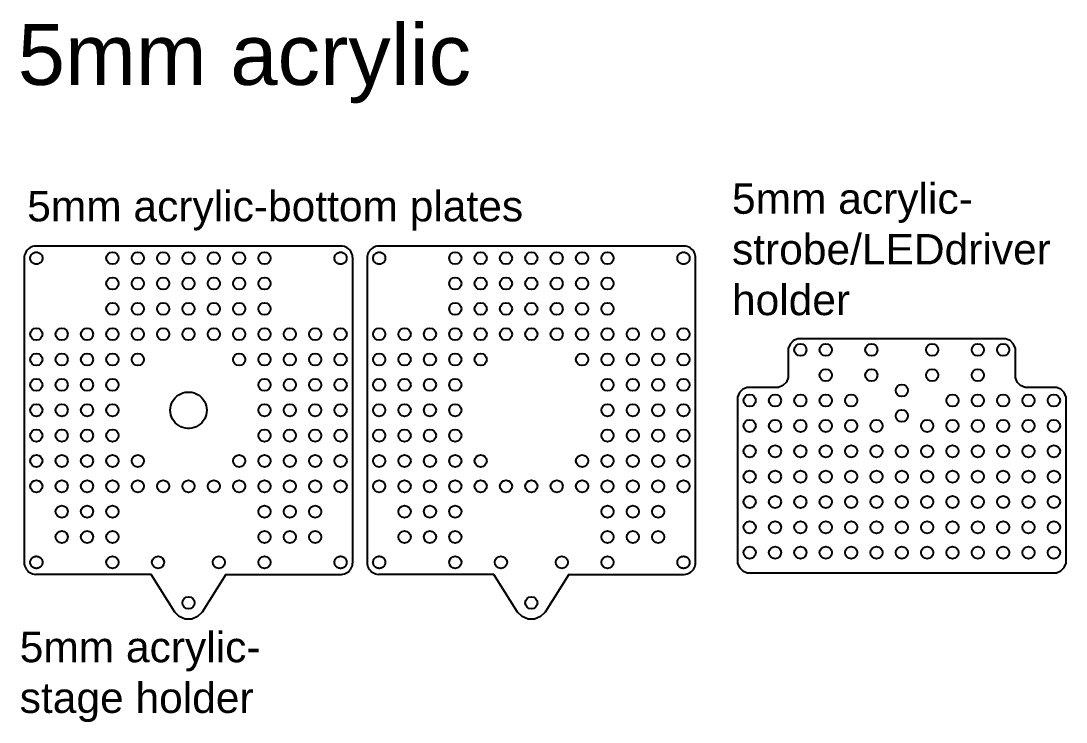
# Model space of a CAD drawing. Header units: millimetres. Extents: x 260 to 1238, y -24 to 732.
# Drawn here: x 263 to 778, y 385 to 731 of the extents above; entities that cross this region are included whole.
import ezdxf

# ---------------------------------------------------------------- set-up
doc = ezdxf.new("R2010")
doc.units = ezdxf.units.MM
doc.styles.get("Standard").update_dxf_attribs({"font": 'arial.ttf'})

msp = doc.modelspace()

# ---------------------------------------------------------------- linework, layer by layer
at = {"color": 7}
for p, q in [((266.41, 618.63), (265.86, 618.11)), ((267.02, 619.07), (266.41, 618.63)), ((267.68, 619.43), (267.02, 619.07)), ((268.38, 619.71), (267.68, 619.43)), ((269.11, 619.9), (268.38, 619.71)), ((269.85, 619.99), (269.11, 619.9)), ((420.61, 619.99), (269.85, 619.99)), ((421.36, 619.9), (420.61, 619.99)), ((422.09, 619.71), (421.36, 619.9)), ((422.79, 619.43), (422.09, 619.71)), ((423.45, 619.07), (422.79, 619.43)), ((424.06, 618.63), (423.45, 619.07)), ((424.6, 618.11), (424.06, 618.63)), ((435.46, 618.63), (434.91, 618.11)), ((436.07, 619.07), (435.46, 618.63)), ((436.73, 619.43), (436.07, 619.07)), ((437.43, 619.71), (436.73, 619.43)), ((438.16, 619.9), (437.43, 619.71)), ((438.91, 619.99), (438.16, 619.9)), ((589.66, 619.99), (438.91, 619.99)), ((590.41, 619.9), (589.66, 619.99)), ((591.14, 619.71), (590.41, 619.9)), ((591.84, 619.43), (591.14, 619.71)), ((592.5, 619.07), (591.84, 619.43)), ((593.11, 618.63), (592.5, 619.07)), ((593.66, 618.11), (593.11, 618.63)), ((264.28, 614.76), (264.23, 614)), ((264.23, 614), (264.23, 464)), ((264.42, 615.5), (264.28, 614.76)), ((264.65, 616.21), (264.42, 615.5)), ((264.97, 616.89), (264.65, 616.21)), ((265.38, 617.53), (264.97, 616.89)), ((265.86, 618.11), (265.38, 617.53)), ((267.23, 614), (267.25, 614.38)), ((267.25, 613.63), (267.23, 614)), ((267.25, 614.38), (267.33, 614.75)), ((267.33, 613.26), (267.25, 613.63)), ((267.33, 614.75), (267.44, 615.11)), ((267.44, 612.9), (267.33, 613.26)), ((267.44, 615.11), (267.6, 615.45)), ((267.6, 615.45), (267.8, 615.77)), ((267.8, 615.77), (268.04, 616.06)), ((268.04, 616.06), (268.32, 616.32)), ((268.32, 616.32), (268.62, 616.54)), ((268.62, 616.54), (268.95, 616.72)), ((268.95, 616.72), (269.3, 616.86)), ((269.3, 616.86), (269.67, 616.95)), ((269.67, 616.95), (270.04, 617)), ((270.04, 617), (270.42, 617)), ((270.42, 617), (270.79, 616.95)), ((270.79, 616.95), (271.16, 616.86)), ((271.16, 616.86), (271.51, 616.72)), ((271.51, 616.72), (271.84, 616.54)), ((271.84, 616.54), (272.14, 616.32)), ((272.14, 616.32), (272.42, 616.06)), ((272.42, 616.06), (272.66, 615.77)), ((272.66, 615.77), (272.86, 615.45)), ((272.86, 615.45), (273.02, 615.11)), ((273.02, 615.11), (273.14, 614.75)), ((273.14, 613.26), (273.02, 612.9)), ((273.14, 614.75), (273.21, 614.38)), ((273.21, 613.63), (273.14, 613.26)), ((273.21, 614.38), (273.23, 614)), ((273.23, 614), (273.21, 613.63)), ((417.23, 614), (417.25, 614.38)), ((417.25, 613.63), (417.23, 614)), ((417.25, 614.38), (417.33, 614.75)), ((417.33, 613.26), (417.25, 613.63)), ((417.33, 614.75), (417.44, 615.11)), ((417.44, 612.9), (417.33, 613.26)), ((417.44, 615.11), (417.6, 615.45)), ((417.6, 615.45), (417.8, 615.77)), ((417.8, 615.77), (418.04, 616.06)), ((418.04, 616.06), (418.32, 616.32)), ((418.32, 616.32), (418.62, 616.54)), ((418.62, 616.54), (418.95, 616.72)), ((418.95, 616.72), (419.3, 616.86)), ((419.3, 616.86), (419.67, 616.95)), ((419.67, 616.95), (420.04, 617)), ((420.04, 617), (420.42, 617)), ((420.42, 617), (420.79, 616.95)), ((420.79, 616.95), (421.16, 616.86)), ((421.16, 616.86), (421.51, 616.72)), ((421.51, 616.72), (421.84, 616.54)), ((421.84, 616.54), (422.14, 616.32)), ((422.14, 616.32), (422.42, 616.06)), ((422.42, 616.06), (422.66, 615.77)), ((422.66, 615.77), (422.86, 615.45)), ((422.86, 615.45), (423.02, 615.11)), ((423.02, 615.11), (423.14, 614.75)), ((423.14, 613.26), (423.02, 612.9)), ((423.14, 614.75), (423.21, 614.38)), ((423.21, 613.63), (423.14, 613.26)), ((423.21, 614.38), (423.23, 614)), ((423.23, 614), (423.21, 613.63)), ((425.09, 617.53), (424.6, 618.11)), ((425.49, 616.89), (425.09, 617.53)), ((425.81, 616.21), (425.49, 616.89)), ((426.04, 615.5), (425.81, 616.21)), ((426.18, 614.76), (426.04, 615.5)), ((426.23, 614), (426.18, 614.76)), ((426.23, 464), (426.23, 614)), ((433.33, 614.76), (433.28, 614)), ((433.28, 614), (433.28, 464)), ((433.47, 615.5), (433.33, 614.76)), ((433.71, 616.21), (433.47, 615.5)), ((434.03, 616.89), (433.71, 616.21)), ((434.43, 617.53), (434.03, 616.89)), ((434.91, 618.11), (434.43, 617.53)), ((436.28, 614), (436.31, 614.38)), ((436.31, 613.63), (436.28, 614)), ((436.31, 614.38), (436.38, 614.75)), ((436.38, 613.26), (436.31, 613.63)), ((436.38, 614.75), (436.49, 615.11)), ((436.49, 612.9), (436.38, 613.26)), ((436.49, 615.11), (436.66, 615.45)), ((436.66, 615.45), (436.86, 615.77)), ((436.86, 615.77), (437.1, 616.06)), ((437.1, 616.06), (437.37, 616.32)), ((437.37, 616.32), (437.68, 616.54)), ((437.68, 616.54), (438.01, 616.72)), ((438.01, 616.72), (438.36, 616.86)), ((438.36, 616.86), (438.72, 616.95)), ((438.72, 616.95), (439.1, 617)), ((439.1, 617), (439.47, 617)), ((439.47, 617), (439.85, 616.95)), ((439.85, 616.95), (440.21, 616.86)), ((440.21, 616.86), (440.56, 616.72)), ((440.56, 616.72), (440.89, 616.54)), ((440.89, 616.54), (441.2, 616.32)), ((441.2, 616.32), (441.47, 616.06)), ((441.47, 616.06), (441.71, 615.77)), ((441.71, 615.77), (441.91, 615.45)), ((441.91, 615.45), (442.07, 615.11)), ((442.07, 615.11), (442.19, 614.75)), ((442.19, 613.26), (442.07, 612.9)), ((442.19, 614.75), (442.26, 614.38)), ((442.26, 613.63), (442.19, 613.26)), ((442.26, 614.38), (442.28, 614)), ((442.28, 614), (442.26, 613.63)), ((586.28, 614), (586.31, 614.38)), ((586.31, 613.63), (586.28, 614)), ((586.31, 614.38), (586.38, 614.75)), ((586.38, 613.26), (586.31, 613.63)), ((586.38, 614.75), (586.49, 615.11)), ((586.49, 612.9), (586.38, 613.26)), ((586.49, 615.11), (586.66, 615.45)), ((586.66, 615.45), (586.86, 615.77)), ((586.86, 615.77), (587.1, 616.06)), ((587.1, 616.06), (587.37, 616.32)), ((587.37, 616.32), (587.68, 616.54)), ((587.68, 616.54), (588.01, 616.72)), ((588.01, 616.72), (588.36, 616.86)), ((588.36, 616.86), (588.72, 616.95)), ((588.72, 616.95), (589.1, 617)), ((589.1, 617), (589.47, 617)), ((589.47, 617), (589.85, 616.95)), ((589.85, 616.95), (590.21, 616.86)), ((590.21, 616.86), (590.56, 616.72)), ((590.56, 616.72), (590.89, 616.54)), ((590.89, 616.54), (591.2, 616.32)), ((591.2, 616.32), (591.47, 616.06)), ((591.47, 616.06), (591.71, 615.77)), ((591.71, 615.77), (591.91, 615.45)), ((591.91, 615.45), (592.07, 615.11)), ((592.07, 615.11), (592.19, 614.75)), ((592.19, 613.26), (592.07, 612.9)), ((592.19, 614.75), (592.26, 614.38)), ((592.26, 613.63), (592.19, 613.26)), ((592.26, 614.38), (592.28, 614)), ((592.28, 614), (592.26, 613.63)), ((594.14, 617.53), (593.66, 618.11)), ((594.54, 616.89), (594.14, 617.53)), ((594.86, 616.21), (594.54, 616.89)), ((595.1, 615.5), (594.86, 616.21)), ((595.24, 614.76), (595.1, 615.5)), ((595.28, 614), (595.24, 614.76)), ((595.28, 464), (595.28, 614)), ((267.6, 612.56), (267.44, 612.9)), ((267.8, 612.24), (267.6, 612.56)), ((268.04, 611.95), (267.8, 612.24)), ((268.32, 611.69), (268.04, 611.95)), ((268.62, 611.47), (268.32, 611.69)), ((268.95, 611.29), (268.62, 611.47)), ((269.3, 611.15), (268.95, 611.29)), ((269.67, 611.06), (269.3, 611.15)), ((270.04, 611.01), (269.67, 611.06)), ((270.42, 611.01), (270.04, 611.01)), ((270.79, 611.06), (270.42, 611.01)), ((271.16, 611.15), (270.79, 611.06)), ((271.51, 611.29), (271.16, 611.15)), ((271.84, 611.47), (271.51, 611.29)), ((272.14, 611.69), (271.84, 611.47)), ((272.42, 611.95), (272.14, 611.69)), ((272.66, 612.24), (272.42, 611.95)), ((272.86, 612.56), (272.66, 612.24)), ((273.02, 612.9), (272.86, 612.56)), ((417.6, 612.56), (417.44, 612.9)), ((417.8, 612.24), (417.6, 612.56)), ((418.04, 611.95), (417.8, 612.24)), ((418.32, 611.69), (418.04, 611.95)), ((418.62, 611.47), (418.32, 611.69)), ((418.95, 611.29), (418.62, 611.47)), ((419.3, 611.15), (418.95, 611.29)), ((419.67, 611.06), (419.3, 611.15)), ((420.04, 611.01), (419.67, 611.06)), ((420.42, 611.01), (420.04, 611.01)), ((420.79, 611.06), (420.42, 611.01)), ((421.16, 611.15), (420.79, 611.06)), ((421.51, 611.29), (421.16, 611.15)), ((421.84, 611.47), (421.51, 611.29)), ((422.14, 611.69), (421.84, 611.47)), ((422.42, 611.95), (422.14, 611.69)), ((422.66, 612.24), (422.42, 611.95)), ((422.86, 612.56), (422.66, 612.24)), ((423.02, 612.9), (422.86, 612.56)), ((436.66, 612.56), (436.49, 612.9)), ((436.86, 612.24), (436.66, 612.56)), ((437.1, 611.95), (436.86, 612.24)), ((437.37, 611.69), (437.1, 611.95)), ((437.68, 611.47), (437.37, 611.69)), ((438.01, 611.29), (437.68, 611.47)), ((438.36, 611.15), (438.01, 611.29)), ((438.72, 611.06), (438.36, 611.15)), ((439.1, 611.01), (438.72, 611.06)), ((439.47, 611.01), (439.1, 611.01)), ((439.85, 611.06), (439.47, 611.01)), ((440.21, 611.15), (439.85, 611.06)), ((440.56, 611.29), (440.21, 611.15)), ((440.89, 611.47), (440.56, 611.29)), ((441.2, 611.69), (440.89, 611.47)), ((441.47, 611.95), (441.2, 611.69)), ((441.71, 612.24), (441.47, 611.95)), ((441.91, 612.56), (441.71, 612.24)), ((442.07, 612.9), (441.91, 612.56)), ((586.66, 612.56), (586.49, 612.9)), ((586.86, 612.24), (586.66, 612.56)), ((587.1, 611.95), (586.86, 612.24)), ((587.37, 611.69), (587.1, 611.95)), ((587.68, 611.47), (587.37, 611.69)), ((588.01, 611.29), (587.68, 611.47)), ((588.36, 611.15), (588.01, 611.29)), ((588.72, 611.06), (588.36, 611.15)), ((589.1, 611.01), (588.72, 611.06)), ((589.47, 611.01), (589.1, 611.01)), ((589.85, 611.06), (589.47, 611.01)), ((590.21, 611.15), (589.85, 611.06)), ((590.56, 611.29), (590.21, 611.15)), ((590.89, 611.47), (590.56, 611.29)), ((591.2, 611.69), (590.89, 611.47)), ((591.47, 611.95), (591.2, 611.69)), ((591.71, 612.24), (591.47, 611.95)), ((591.91, 612.56), (591.71, 612.24)), ((592.07, 612.9), (591.91, 612.56)), ((339.49, 545.94), (340.41, 546.6)), ((340.41, 546.6), (341.4, 547.15)), ((341.4, 547.15), (342.45, 547.56)), ((342.45, 547.56), (343.54, 547.84)), ((343.54, 547.84), (344.67, 547.99)), ((344.67, 547.99), (345.8, 547.99)), ((345.8, 547.99), (346.92, 547.84)), ((346.92, 547.84), (348.01, 547.56)), ((348.01, 547.56), (349.06, 547.15)), ((349.06, 547.15), (350.05, 546.6)), ((350.05, 546.6), (350.97, 545.94)), ((336.3, 540.13), (336.51, 541.24)), ((336.51, 541.24), (336.86, 542.32)), ((336.86, 542.32), (337.34, 543.34)), ((337.34, 543.34), (337.95, 544.29)), ((337.95, 544.29), (338.67, 545.16)), ((338.67, 545.16), (339.49, 545.94)), ((350.97, 545.94), (351.79, 545.16)), ((351.79, 545.16), (352.51, 544.29)), ((352.51, 544.29), (353.12, 543.34)), ((353.12, 543.34), (353.6, 542.32)), ((353.6, 542.32), (353.95, 541.24)), ((353.95, 541.24), (354.16, 540.13)), ((336.23, 539), (336.3, 540.13)), ((336.3, 537.88), (336.23, 539)), ((336.51, 536.77), (336.3, 537.88)), ((336.86, 535.69), (336.51, 536.77)), ((353.95, 536.77), (353.6, 535.69)), ((354.16, 537.88), (353.95, 536.77)), ((354.16, 540.13), (354.23, 539)), ((354.23, 539), (354.16, 537.88)), ((337.34, 534.67), (336.86, 535.69)), ((337.95, 533.71), (337.34, 534.67)), ((338.67, 532.84), (337.95, 533.71)), ((339.49, 532.07), (338.67, 532.84)), ((340.41, 531.4), (339.49, 532.07)), ((341.4, 530.86), (340.41, 531.4)), ((342.45, 530.44), (341.4, 530.86)), ((349.06, 530.86), (348.01, 530.44)), ((350.05, 531.4), (349.06, 530.86)), ((350.97, 532.07), (350.05, 531.4)), ((351.79, 532.84), (350.97, 532.07)), ((352.51, 533.71), (351.79, 532.84)), ((353.12, 534.67), (352.51, 533.71)), ((353.6, 535.69), (353.12, 534.67)), ((343.54, 530.16), (342.45, 530.44)), ((344.67, 530.02), (343.54, 530.16)), ((345.8, 530.02), (344.67, 530.02)), ((346.92, 530.16), (345.8, 530.02)), ((348.01, 530.44), (346.92, 530.16)), ((264.23, 464), (264.28, 463.25)), ((267.23, 464), (267.25, 464.38)), ((267.25, 463.63), (267.23, 464)), ((267.25, 464.38), (267.33, 464.75)), ((267.33, 464.75), (267.44, 465.11)), ((267.44, 465.11), (267.6, 465.45)), ((267.6, 465.45), (267.8, 465.77)), ((267.8, 465.77), (268.04, 466.06)), ((268.04, 466.06), (268.32, 466.32)), ((268.32, 466.32), (268.62, 466.54)), ((268.62, 466.54), (268.95, 466.72)), ((268.95, 466.72), (269.3, 466.86)), ((269.3, 466.86), (269.67, 466.95)), ((269.67, 466.95), (270.04, 467)), ((270.04, 467), (270.42, 467)), ((270.42, 467), (270.79, 466.95)), ((270.79, 466.95), (271.16, 466.86)), ((271.16, 466.86), (271.51, 466.72)), ((271.51, 466.72), (271.84, 466.54)), ((271.84, 466.54), (272.14, 466.32)), ((272.14, 466.32), (272.42, 466.06)), ((272.42, 466.06), (272.66, 465.77)), ((272.66, 465.77), (272.86, 465.45)), ((272.86, 465.45), (273.02, 465.11)), ((273.02, 465.11), (273.14, 464.75)), ((273.14, 464.75), (273.21, 464.38)), ((273.21, 464.38), (273.23, 464)), ((273.23, 464), (273.21, 463.63)), ((417.23, 464), (417.25, 464.38)), ((417.25, 463.63), (417.23, 464)), ((417.25, 464.38), (417.33, 464.75)), ((417.33, 464.75), (417.44, 465.11)), ((417.44, 465.11), (417.6, 465.45)), ((417.6, 465.45), (417.8, 465.77)), ((417.8, 465.77), (418.04, 466.06)), ((418.04, 466.06), (418.32, 466.32)), ((418.32, 466.32), (418.62, 466.54)), ((418.62, 466.54), (418.95, 466.72)), ((418.95, 466.72), (419.3, 466.86)), ((419.3, 466.86), (419.67, 466.95)), ((419.67, 466.95), (420.04, 467)), ((420.04, 467), (420.42, 467)), ((420.42, 467), (420.79, 466.95)), ((420.79, 466.95), (421.16, 466.86)), ((421.16, 466.86), (421.51, 466.72)), ((421.51, 466.72), (421.84, 466.54)), ((421.84, 466.54), (422.14, 466.32)), ((422.14, 466.32), (422.42, 466.06)), ((422.42, 466.06), (422.66, 465.77)), ((422.66, 465.77), (422.86, 465.45)), ((422.86, 465.45), (423.02, 465.11)), ((423.02, 465.11), (423.14, 464.75)), ((423.14, 464.75), (423.21, 464.38)), ((423.21, 464.38), (423.23, 464)), ((423.23, 464), (423.21, 463.63)), ((426.18, 463.25), (426.23, 464)), ((433.28, 464), (433.33, 463.25)), ((436.28, 464), (436.31, 464.38)), ((436.31, 463.63), (436.28, 464)), ((436.31, 464.38), (436.38, 464.75)), ((436.38, 464.75), (436.49, 465.11)), ((436.49, 465.11), (436.66, 465.45)), ((436.66, 465.45), (436.86, 465.77)), ((436.86, 465.77), (437.1, 466.06)), ((437.1, 466.06), (437.37, 466.32)), ((437.37, 466.32), (437.68, 466.54)), ((437.68, 466.54), (438.01, 466.72)), ((438.01, 466.72), (438.36, 466.86)), ((438.36, 466.86), (438.72, 466.95)), ((438.72, 466.95), (439.1, 467)), ((439.1, 467), (439.47, 467)), ((439.47, 467), (439.85, 466.95)), ((439.85, 466.95), (440.21, 466.86)), ((440.21, 466.86), (440.56, 466.72)), ((440.56, 466.72), (440.89, 466.54)), ((440.89, 466.54), (441.2, 466.32)), ((441.2, 466.32), (441.47, 466.06)), ((441.47, 466.06), (441.71, 465.77)), ((441.71, 465.77), (441.91, 465.45)), ((441.91, 465.45), (442.07, 465.11)), ((442.07, 465.11), (442.19, 464.75)), ((442.19, 464.75), (442.26, 464.38)), ((442.26, 464.38), (442.28, 464)), ((442.28, 464), (442.26, 463.63)), ((586.28, 464), (586.31, 464.38)), ((586.31, 463.63), (586.28, 464)), ((586.31, 464.38), (586.38, 464.75)), ((586.38, 464.75), (586.49, 465.11)), ((586.49, 465.11), (586.66, 465.45)), ((586.66, 465.45), (586.86, 465.77)), ((586.86, 465.77), (587.1, 466.06)), ((587.1, 466.06), (587.37, 466.32)), ((587.37, 466.32), (587.68, 466.54)), ((587.68, 466.54), (588.01, 466.72)), ((588.01, 466.72), (588.36, 466.86)), ((588.36, 466.86), (588.72, 466.95)), ((588.72, 466.95), (589.1, 467)), ((589.1, 467), (589.47, 467)), ((589.47, 467), (589.85, 466.95)), ((589.85, 466.95), (590.21, 466.86)), ((590.21, 466.86), (590.56, 466.72)), ((590.56, 466.72), (590.89, 466.54)), ((590.89, 466.54), (591.2, 466.32)), ((591.2, 466.32), (591.47, 466.06)), ((591.47, 466.06), (591.71, 465.77)), ((591.71, 465.77), (591.91, 465.45)), ((591.91, 465.45), (592.07, 465.11)), ((592.07, 465.11), (592.19, 464.75)), ((592.19, 464.75), (592.26, 464.38)), ((592.26, 464.38), (592.28, 464)), ((592.28, 464), (592.26, 463.63)), ((595.24, 463.25), (595.28, 464)), ((264.28, 463.25), (264.42, 462.51)), ((264.42, 462.51), (264.65, 461.8)), ((264.65, 461.8), (264.97, 461.11)), ((264.97, 461.11), (265.38, 460.48)), ((265.38, 460.48), (265.86, 459.9)), ((265.86, 459.9), (266.41, 459.38)), ((266.41, 459.38), (267.02, 458.94)), ((267.02, 458.94), (267.68, 458.57)), ((267.33, 463.26), (267.25, 463.63)), ((267.44, 462.9), (267.33, 463.26)), ((267.6, 462.56), (267.44, 462.9)), ((267.8, 462.24), (267.6, 462.56)), ((268.04, 461.95), (267.8, 462.24)), ((268.32, 461.69), (268.04, 461.95)), ((268.62, 461.47), (268.32, 461.69)), ((268.95, 461.29), (268.62, 461.47)), ((269.3, 461.15), (268.95, 461.29)), ((269.67, 461.06), (269.3, 461.15)), ((270.04, 461.01), (269.67, 461.06)), ((270.42, 461.01), (270.04, 461.01)), ((270.79, 461.06), (270.42, 461.01)), ((271.16, 461.15), (270.79, 461.06)), ((271.51, 461.29), (271.16, 461.15)), ((271.84, 461.47), (271.51, 461.29)), ((272.14, 461.69), (271.84, 461.47)), ((272.42, 461.95), (272.14, 461.69)), ((272.66, 462.24), (272.42, 461.95)), ((272.86, 462.56), (272.66, 462.24)), ((273.02, 462.9), (272.86, 462.56)), ((273.14, 463.26), (273.02, 462.9)), ((273.21, 463.63), (273.14, 463.26)), ((417.33, 463.26), (417.25, 463.63)), ((417.44, 462.9), (417.33, 463.26)), ((417.6, 462.56), (417.44, 462.9)), ((417.8, 462.24), (417.6, 462.56)), ((418.04, 461.95), (417.8, 462.24)), ((418.32, 461.69), (418.04, 461.95)), ((418.62, 461.47), (418.32, 461.69)), ((418.95, 461.29), (418.62, 461.47)), ((419.3, 461.15), (418.95, 461.29)), ((419.67, 461.06), (419.3, 461.15)), ((420.04, 461.01), (419.67, 461.06)), ((420.42, 461.01), (420.04, 461.01)), ((420.79, 461.06), (420.42, 461.01)), ((421.16, 461.15), (420.79, 461.06)), ((421.51, 461.29), (421.16, 461.15)), ((421.84, 461.47), (421.51, 461.29)), ((422.14, 461.69), (421.84, 461.47)), ((422.42, 461.95), (422.14, 461.69)), ((422.66, 462.24), (422.42, 461.95)), ((422.86, 462.56), (422.66, 462.24)), ((422.79, 458.57), (423.45, 458.94)), ((423.02, 462.9), (422.86, 462.56)), ((423.14, 463.26), (423.02, 462.9)), ((423.21, 463.63), (423.14, 463.26)), ((423.45, 458.94), (424.06, 459.38)), ((424.06, 459.38), (424.6, 459.9)), ((424.6, 459.9), (425.09, 460.48)), ((425.09, 460.48), (425.49, 461.11)), ((425.49, 461.11), (425.81, 461.8)), ((425.81, 461.8), (426.04, 462.51)), ((426.04, 462.51), (426.18, 463.25)), ((433.33, 463.25), (433.47, 462.51)), ((433.47, 462.51), (433.71, 461.8)), ((433.71, 461.8), (434.03, 461.11)), ((434.03, 461.11), (434.43, 460.48)), ((434.43, 460.48), (434.91, 459.9)), ((434.91, 459.9), (435.46, 459.38)), ((435.46, 459.38), (436.07, 458.94)), ((436.07, 458.94), (436.73, 458.57)), ((436.38, 463.26), (436.31, 463.63)), ((436.49, 462.9), (436.38, 463.26)), ((436.66, 462.56), (436.49, 462.9)), ((436.86, 462.24), (436.66, 462.56)), ((437.1, 461.95), (436.86, 462.24)), ((437.37, 461.69), (437.1, 461.95)), ((437.68, 461.47), (437.37, 461.69)), ((438.01, 461.29), (437.68, 461.47)), ((438.36, 461.15), (438.01, 461.29)), ((438.72, 461.06), (438.36, 461.15)), ((439.1, 461.01), (438.72, 461.06)), ((439.47, 461.01), (439.1, 461.01)), ((439.85, 461.06), (439.47, 461.01)), ((440.21, 461.15), (439.85, 461.06)), ((440.56, 461.29), (440.21, 461.15)), ((440.89, 461.47), (440.56, 461.29)), ((441.2, 461.69), (440.89, 461.47)), ((441.47, 461.95), (441.2, 461.69)), ((441.71, 462.24), (441.47, 461.95)), ((441.91, 462.56), (441.71, 462.24)), ((442.07, 462.9), (441.91, 462.56)), ((442.19, 463.26), (442.07, 462.9)), ((442.26, 463.63), (442.19, 463.26)), ((586.38, 463.26), (586.31, 463.63)), ((586.49, 462.9), (586.38, 463.26)), ((586.66, 462.56), (586.49, 462.9)), ((586.86, 462.24), (586.66, 462.56)), ((587.1, 461.95), (586.86, 462.24)), ((587.37, 461.69), (587.1, 461.95)), ((587.68, 461.47), (587.37, 461.69)), ((588.01, 461.29), (587.68, 461.47)), ((588.36, 461.15), (588.01, 461.29)), ((588.72, 461.06), (588.36, 461.15)), ((589.1, 461.01), (588.72, 461.06)), ((589.47, 461.01), (589.1, 461.01)), ((589.85, 461.06), (589.47, 461.01)), ((590.21, 461.15), (589.85, 461.06)), ((590.56, 461.29), (590.21, 461.15)), ((590.89, 461.47), (590.56, 461.29)), ((591.2, 461.69), (590.89, 461.47)), ((591.47, 461.95), (591.2, 461.69)), ((591.71, 462.24), (591.47, 461.95)), ((591.91, 462.56), (591.71, 462.24)), ((591.84, 458.57), (592.5, 458.94)), ((592.07, 462.9), (591.91, 462.56)), ((592.19, 463.26), (592.07, 462.9)), ((592.26, 463.63), (592.19, 463.26)), ((592.5, 458.94), (593.11, 459.38)), ((593.11, 459.38), (593.66, 459.9)), ((593.66, 459.9), (594.14, 460.48)), ((594.14, 460.48), (594.54, 461.11)), ((594.54, 461.11), (594.86, 461.8)), ((594.86, 461.8), (595.1, 462.51)), ((595.1, 462.51), (595.24, 463.25)), ((267.68, 458.57), (268.38, 458.3)), ((268.38, 458.3), (269.11, 458.11)), ((269.11, 458.11), (269.85, 458.02)), ((420.61, 458.02), (421.36, 458.11)), ((421.36, 458.11), (422.09, 458.3)), ((422.09, 458.3), (422.79, 458.57)), ((436.73, 458.57), (437.43, 458.3)), ((437.43, 458.3), (438.16, 458.11)), ((438.16, 458.11), (438.91, 458.02)), ((589.66, 458.02), (590.41, 458.11)), ((590.41, 458.11), (591.14, 458.3)), ((591.14, 458.3), (591.84, 458.57))]:
    msp.add_line(p, q, dxfattribs=at)
for points in [[(645.73, 574.24), (643.53, 573.33), (641.84, 571.64), (640.93, 569.44), (640.93, 557.47), (640.93, 555.08), (640.02, 552.88), (638.34, 551.2), (636.13, 550.29), (620.72, 550.29), (618.52, 549.37), (616.83, 547.69), (615.92, 545.49), (615.92, 463.64), (616.83, 461.44), (618.52, 459.75), (620.72, 458.84), (773.12, 458.84), (775.32, 459.75), (777.01, 461.44), (777.92, 463.64), (777.92, 545.49), (777.01, 547.69), (775.32, 549.37), (773.12, 550.29), (757.7, 550.29), (755.5, 551.2), (753.82, 552.88), (752.91, 555.08), (752.91, 567.06), (752.91, 569.44), (752, 571.64), (750.31, 573.33), (748.11, 574.24), (645.73, 574.24)], [(326.77, 458.02), (269.85, 458.02)], [(363.69, 458.02), (363.69, 458.02), (352.01, 439.47), (349.76, 437.22), (346.82, 436), (343.64, 436), (340.7, 437.22), (338.45, 439.47), (326.77, 458.02), (326.77, 458.02)], [(363.69, 458.02), (420.61, 458.02)], [(495.83, 458.02), (438.91, 458.02)], [(532.74, 458.02), (532.74, 458.02), (521.07, 439.47), (518.82, 437.22), (515.88, 436), (512.69, 436), (509.75, 437.22), (507.5, 439.47), (495.83, 458.02), (495.83, 458.02)], [(532.74, 458.02), (589.66, 458.02)]]:
    msp.add_lwpolyline(points, dxfattribs=at)
for centre in [(307.73, 614), (320.23, 614), (332.73, 614), (345.23, 614), (357.73, 614), (370.23, 614), (382.73, 614), (476.78, 614), (489.28, 614), (501.78, 614), (514.28, 614), (526.78, 614), (539.28, 614), (551.78, 614), (307.73, 601.5), (320.23, 601.5), (332.73, 601.5), (345.23, 601.5), (357.73, 601.5), (370.23, 601.5), (382.73, 601.5), (476.78, 601.5), (489.28, 601.5), (501.78, 601.5), (514.28, 601.5), (526.78, 601.5), (539.28, 601.5), (551.78, 601.5), (307.73, 589), (320.23, 589), (332.73, 589), (345.23, 589), (357.73, 589), (370.23, 589), (382.73, 589), (476.78, 589), (489.28, 589), (501.78, 589), (514.28, 589), (526.78, 589), (539.28, 589), (551.78, 589), (270.23, 576.5), (282.73, 576.5), (295.23, 576.5), (307.73, 576.5), (320.23, 576.5), (332.73, 576.5), (345.23, 576.5), (357.73, 576.5), (370.23, 576.5), (382.73, 576.5), (395.23, 576.5), (407.73, 576.5), (420.23, 576.5), (439.28, 576.5), (451.78, 576.5), (464.28, 576.5), (476.78, 576.5), (489.28, 576.5), (501.78, 576.5), (514.28, 576.5), (526.78, 576.5), (539.28, 576.5), (551.78, 576.5), (564.28, 576.5), (576.78, 576.5), (589.28, 576.5), (270.23, 564), (282.73, 564), (295.23, 564), (307.73, 564), (320.23, 564), (370.23, 564), (382.73, 564), (395.23, 564), (407.73, 564), (420.23, 564), (439.28, 564), (451.78, 564), (464.28, 564), (476.78, 564), (489.28, 564), (539.28, 564), (551.78, 564), (564.28, 564), (576.78, 564), (589.28, 564), (646.92, 568.77), (659.42, 568.77), (681.92, 568.77), (711.92, 568.77), (734.42, 568.77), (746.92, 568.77), (659.42, 556.27), (681.92, 556.27), (711.92, 556.27), (734.42, 556.27), (270.23, 551.5), (282.73, 551.5), (295.23, 551.5), (307.73, 551.5), (382.73, 551.5), (395.23, 551.5), (407.73, 551.5), (420.23, 551.5), (439.28, 551.5), (451.78, 551.5), (464.28, 551.5), (476.78, 551.5), (551.78, 551.5), (564.28, 551.5), (576.78, 551.5), (589.28, 551.5), (696.92, 548.77), (621.92, 543.77), (634.42, 543.77), (646.92, 543.77), (659.42, 543.77), (671.92, 543.77), (721.92, 543.77), (734.42, 543.77), (746.92, 543.77), (759.42, 543.77), (771.92, 543.77), (270.23, 539), (282.73, 539), (295.23, 539), (307.73, 539), (382.73, 539), (395.23, 539), (407.73, 539), (420.23, 539), (439.28, 539), (451.78, 539), (464.28, 539), (476.78, 539), (551.78, 539), (564.28, 539), (576.78, 539), (589.28, 539), (696.92, 536.27), (621.92, 531.27), (634.42, 531.27), (646.92, 531.27), (659.42, 531.27), (671.92, 531.27), (684.42, 531.27), (709.42, 531.27), (721.92, 531.27), (734.42, 531.27), (746.92, 531.27), (759.42, 531.27), (771.92, 531.27), (270.23, 526.5), (282.73, 526.5), (295.23, 526.5), (307.73, 526.5), (382.73, 526.5), (395.23, 526.5), (407.73, 526.5), (420.23, 526.5), (439.28, 526.5), (451.78, 526.5), (464.28, 526.5), (476.78, 526.5), (551.78, 526.5), (564.28, 526.5), (576.78, 526.5), (589.28, 526.5), (621.92, 518.77), (634.42, 518.77), (646.92, 518.77), (659.42, 518.77), (671.92, 518.77), (684.42, 518.77), (696.92, 518.77), (709.42, 518.77), (721.92, 518.77), (734.42, 518.77), (746.92, 518.77), (759.42, 518.77), (771.92, 518.77), (270.23, 514), (282.73, 514), (295.23, 514), (307.73, 514), (320.23, 514), (370.23, 514), (382.73, 514), (395.23, 514), (407.73, 514), (420.23, 514), (439.28, 514), (451.78, 514), (464.28, 514), (476.78, 514), (489.28, 514), (539.28, 514), (551.78, 514), (564.28, 514), (576.78, 514), (589.28, 514), (621.92, 506.27), (634.42, 506.27), (646.92, 506.27), (659.42, 506.27), (671.92, 506.27), (684.42, 506.27), (696.92, 506.27), (709.42, 506.27), (721.92, 506.27), (734.42, 506.27), (746.92, 506.27), (759.42, 506.27), (771.92, 506.27), (270.23, 501.5), (282.73, 501.5), (295.23, 501.5), (307.73, 501.5), (320.23, 501.5), (332.73, 501.5), (345.23, 501.5), (357.73, 501.5), (370.23, 501.5), (382.73, 501.5), (395.23, 501.5), (407.73, 501.5), (420.23, 501.5), (439.28, 501.5), (451.78, 501.5), (464.28, 501.5), (476.78, 501.5), (489.28, 501.5), (501.78, 501.5), (514.28, 501.5), (526.78, 501.5), (539.28, 501.5), (551.78, 501.5), (564.28, 501.5), (576.78, 501.5), (589.28, 501.5), (621.92, 493.77), (634.42, 493.77), (646.92, 493.77), (659.42, 493.77), (671.92, 493.77), (684.42, 493.77), (696.92, 493.77), (709.42, 493.77), (721.92, 493.77), (734.42, 493.77), (746.92, 493.77), (759.42, 493.77), (771.92, 493.77), (282.73, 489), (295.23, 489), (307.73, 489), (382.73, 489), (395.23, 489), (407.73, 489), (451.78, 489), (464.28, 489), (476.78, 489), (551.78, 489), (564.28, 489), (576.78, 489), (282.73, 476.5), (295.23, 476.5), (307.73, 476.5), (382.73, 476.5), (395.23, 476.5), (407.73, 476.5), (451.78, 476.5), (464.28, 476.5), (476.78, 476.5), (551.78, 476.5), (564.28, 476.5), (576.78, 476.5), (621.92, 481.27), (634.42, 481.27), (646.92, 481.27), (659.42, 481.27), (671.92, 481.27), (684.42, 481.27), (696.92, 481.27), (709.42, 481.27), (721.92, 481.27), (734.42, 481.27), (746.92, 481.27), (759.42, 481.27), (771.92, 481.27), (621.92, 468.77), (634.42, 468.77), (646.92, 468.77), (659.42, 468.77), (671.92, 468.77), (684.42, 468.77), (696.92, 468.77), (709.42, 468.77), (721.92, 468.77), (734.42, 468.77), (746.92, 468.77), (759.42, 468.77), (771.92, 468.77), (307.73, 464), (330.23, 464), (360.23, 464), (382.73, 464), (476.78, 464), (499.28, 464), (529.28, 464), (551.78, 464), (345.23, 444), (514.28, 444)]:
    msp.add_circle(centre, 3, dxfattribs=at)

# ---------------------------------------------------------------- texts
at = {"color": 7, "attachment_point": 1}
for s, insert, char_height, width in [('{5mm acrylic}', (261.06, 729.44), 30, 437.3988), ('{5mm acrylic- strobe/LEDdriver holder}', (613.2, 650.91), 15, 153.6463), ('{5mm acrylic-bottom plates}', (265.72, 647.16), 15, 437.3988), ('{5mm acrylic- stage holder}', (262.03, 429.72), 15, 153.6463)]:
    msp.add_mtext(s, dxfattribs=dict(at, insert=insert, char_height=char_height, width=width))

doc.saveas('drawing.dxf')
